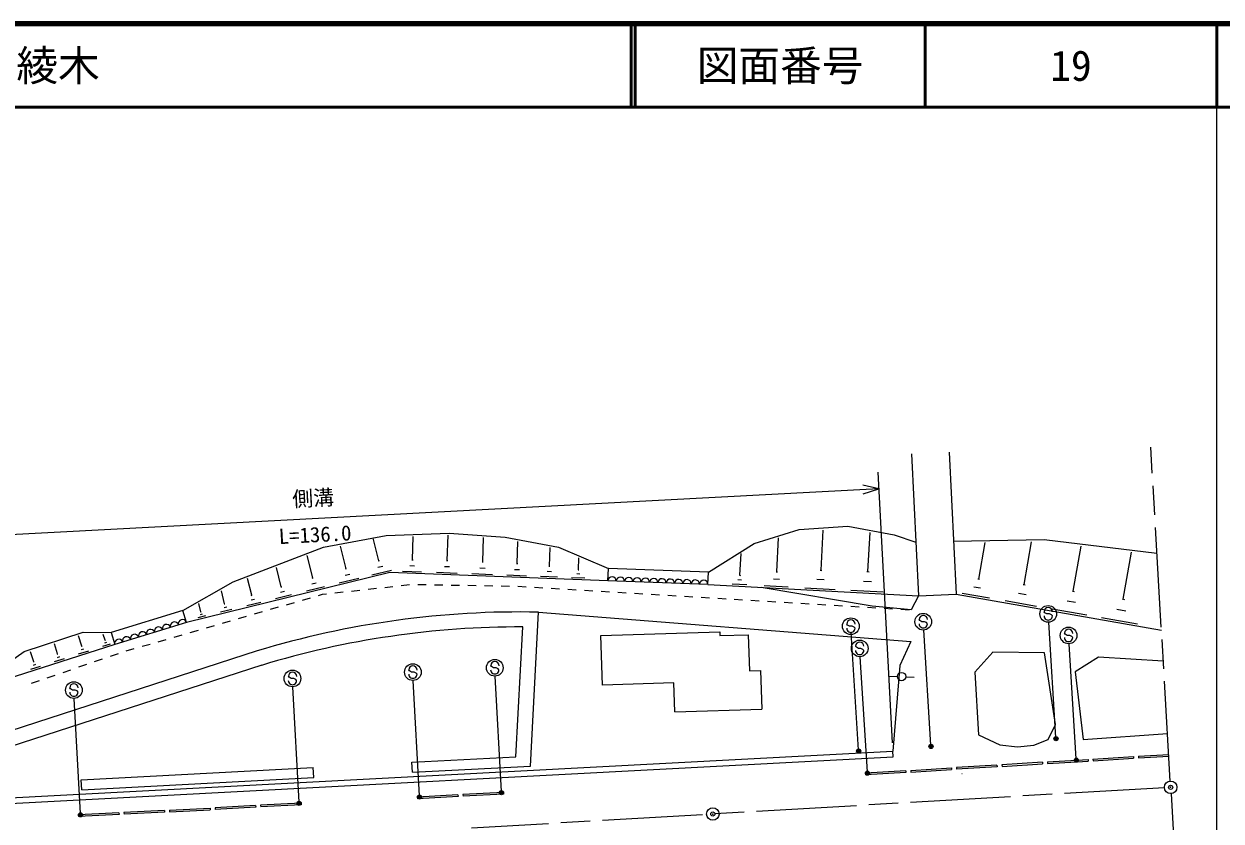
# Model space of a CAD drawing. Units: millimetres, scale not verified. Extents: x 40000 to 680000, y 20000 to 380000.
# Drawn here: x 435942 to 579500, y 284340 to 380000 of the extents above; entities that cross this region are included whole.
import ezdxf
from ezdxf.enums import TextEntityAlignment as Align

# ---------------------------------------------------------------- set-up
doc = ezdxf.new("R2010")
doc.units = ezdxf.units.MM
doc.header["$LTSCALE"] = 1000
doc.header["$PDMODE"] = 32
doc.header["$PDSIZE"] = 500
doc.linetypes.add('CHAIN', pattern=[18.5, 12, -1.5, 3.5, -1.5])
for name, color, linetype, lineweight in [('M-BGD', 7, 'Continuous', 25), ('M-BMK', 2, 'CHAIN', 13), ('M-BMK-SRVR', 3, 'Continuous', 25), ('M-STR-HTXT', 7, 'Continuous', 13), ('M-STR-STRC', 7, 'Continuous', 25), ('M-TTL', 2, 'Continuous', 140), ('M-TTL-BAND', 7, 'Continuous', 25), ('M-TTL-LINE', 7, 'Continuous', 50)]:
    doc.layers.add(name, color=color, linetype=linetype, lineweight=lineweight)
doc.layers.add('M-TTL-TXT', color=7, linetype='Continuous')
doc.styles.add('@ＭＳ ゴシック', font='')
doc.styles.add('ＭＳ ゴシック', font='')
doc.styles.get('@ＭＳ ゴシック').set_extended_font_data('@MS Gothic')
doc.styles.get('ＭＳ ゴシック').set_extended_font_data('MS Gothic')

msp = doc.modelspace()

# ---------------------------------------------------------------- linework, layer by layer
at = {"layer": 'M-BGD'}
for p, q in [((542384, 328403), (543225, 311359)), ((546878, 328625), (547719, 311581)), ((479363, 318620), (486933, 318900)), ((486933, 318900), (493661, 318419)), ((523513, 317657), (528918, 319318)), ((528918, 319318), (534746, 319710)), ((531527, 314434), (531787, 319262)), ((534746, 319710), (540302, 318684)), ((537160, 314275), (537413, 318965)), ((471854, 317218), (479363, 318620)), ((474569, 314615), (473900, 317346)), ((478503, 315579), (477834, 318309)), ((482531, 315684), (482637, 318491)), ((486704, 315618), (486819, 318646)), ((490954, 315458), (491063, 318354)), ((493661, 318419), (500050, 317218)), ((495090, 315246), (495189, 317880)), ((518019, 314219), (523513, 317657)), ((526229, 314256), (526447, 318313)), ((540302, 318684), (542906, 317817)), ((547405, 317936), (558276, 318119)), ((550436, 313373), (551206, 317755)), ((555875, 312725), (556774, 317848)), ((558276, 318119), (571814, 316488)), ((561763, 311927), (562712, 317333)), ((461040, 313053), (471854, 317218)), ((470572, 313522), (469915, 316205)), ((498958, 314920), (499042, 317156)), ((500050, 317218), (506027, 314663)), ((502444, 314501), (502497, 315918)), ((521809, 313830), (521949, 316437)), ((567772, 310971), (568761, 316604)), ((466799, 312448), (466227, 314785)), ((474496, 314597), (474642, 314633)), ((477675, 313885), (480019, 314460)), ((478382, 314804), (478968, 314947)), ((478429, 315561), (478576, 315597)), ((482217, 315004), (482793, 314983)), ((482459, 315686), (482603, 315681)), ((486369, 314893), (486983, 314870)), ((486627, 315621), (486781, 315615)), ((490619, 314733), (491233, 314709)), ((490877, 315461), (491030, 315455)), ((494767, 314548), (495358, 314526)), ((495016, 315249), (495164, 315244)), ((498893, 314922), (499022, 314917)), ((502394, 314502), (502493, 314499)), ((505971, 313164), (506027, 314663)), ((518019, 314219), (506027, 314663)), ((531413, 314440), (531641, 314428)), ((454985, 309612), (461040, 313053)), ((479821, 314154), (455428, 308179)), ((463260, 311440), (462767, 313452)), ((470505, 313506), (470640, 313539)), ((473742, 312922), (476086, 313496)), ((474448, 313840), (475034, 313984)), ((505971, 313164), (479821, 314154)), ((481329, 314347), (483629, 314260)), ((485421, 314192), (487875, 314099)), ((489670, 314031), (492126, 313938)), ((493854, 313873), (496218, 313783)), ((497879, 313720), (499943, 313642)), ((498676, 314310), (499192, 314291)), ((501615, 313579), (503201, 313519)), ((502227, 314032), (502624, 314017)), ((517963, 312720), (505971, 313164)), ((517963, 312720), (518019, 314219)), ((521558, 313310), (522002, 313286)), ((521753, 313833), (521864, 313827)), ((525823, 313412), (526542, 313374)), ((526139, 314261), (526319, 314251)), ((531013, 313364), (531924, 313315)), ((536612, 313135), (537583, 313083)), ((537039, 314282), (537282, 314268)), ((550335, 313391), (550538, 313355)), ((460003, 310403), (459619, 311969)), ((466118, 311055), (468047, 311527)), ((466700, 311810), (467182, 311928)), ((466739, 312433), (466859, 312462)), ((469808, 311958), (471972, 312489)), ((470461, 312807), (471002, 312939)), ((471267, 311417), (471749, 311557)), ((471749, 311557), (472244, 311612)), ((473238, 311722), (474232, 311833)), ((475226, 311944), (476220, 312054)), ((477213, 312165), (478207, 312275)), ((479201, 312386), (480195, 312497)), ((481189, 312607), (482183, 312718)), ((483181, 312733), (484181, 312716)), ((485181, 312699), (486181, 312683)), ((487181, 312666), (488180, 312649)), ((489180, 312633), (490180, 312616)), ((491180, 312599), (492180, 312583)), ((493180, 312566), (494180, 312549)), ((495179, 312525), (496177, 312465)), ((497175, 312405), (498174, 312344)), ((499172, 312284), (500170, 312224)), ((501168, 312164), (502166, 312104)), ((503165, 312044), (504163, 311984)), ((505161, 311924), (506159, 311864)), ((507157, 311804), (508156, 311744)), ((509154, 311683), (510152, 311623)), ((511150, 311563), (512148, 311503)), ((517963, 312720), (543225, 311359)), ((520865, 312814), (522638, 312718)), ((537675, 310138), (524331, 312377)), ((524697, 312607), (527574, 312452)), ((529586, 312344), (533233, 312148)), ((535091, 312048), (538978, 311838)), ((543225, 311359), (547719, 311581)), ((547719, 311581), (572354, 307258)), ((548465, 311704), (551722, 311132)), ((549858, 312467), (550672, 312324)), ((555208, 311681), (556146, 311517)), ((555757, 312745), (555992, 312704)), ((561634, 311950), (561892, 311904)), ((457155, 309460), (456916, 310433)), ((459961, 310393), (460044, 310413)), ((462658, 310207), (464364, 310625)), ((463172, 310876), (463599, 310980)), ((463207, 311427), (463313, 311453)), ((467424, 310307), (468385, 310585)), ((469345, 310862), (470306, 311140)), ((513147, 311443), (514145, 311383)), ((515143, 311323), (516141, 311263)), ((517139, 311203), (518138, 311143)), ((519136, 311083), (520134, 311022)), ((521132, 310962), (522130, 310902)), ((523129, 310842), (524127, 310782)), ((525125, 310722), (526123, 310662)), ((527121, 310602), (528119, 310542)), ((529118, 310482), (530116, 310421)), ((531114, 310361), (532112, 310301)), ((533110, 310241), (534109, 310181)), ((535107, 310121), (536105, 310061)), ((542356, 309685), (537675, 310138)), ((543225, 311359), (542356, 309685)), ((553603, 310802), (557356, 310144)), ((561028, 310778), (562062, 310596)), ((567638, 310994), (567906, 310947)), ((454985, 309612), (446387, 306953)), ((455428, 308179), (454985, 309612)), ((456821, 308777), (457766, 309009)), ((457106, 309148), (457342, 309206)), ((457125, 309453), (457184, 309468)), ((459533, 309442), (460864, 309767)), ((459934, 309963), (460267, 310044)), ((461660, 308642), (462620, 308920)), ((463581, 309197), (464542, 309475)), ((465503, 309752), (466463, 310030)), ((496673, 290946), (497657, 309406)), ((497657, 309406), (542312, 305900)), ((537103, 310001), (538101, 309941)), ((539100, 309881), (540098, 309821)), ((541096, 309760), (542094, 309700)), ((559261, 309809), (563394, 309084)), ((565174, 308772), (569467, 308018)), ((567010, 309777), (568083, 309589)), ((455428, 308179), (446830, 305519)), ((455895, 306977), (456856, 307254)), ((457817, 307532), (458778, 307809)), ((459738, 308087), (460699, 308364)), ((494930, 292055), (495760, 307631)), ((435970, 304672), (443033, 307027)), ((442868, 305327), (442469, 306575)), ((443033, 307027), (446387, 306953)), ((445680, 306044), (445459, 306737)), ((445650, 306035), (445710, 306054)), ((445652, 305721), (445890, 305797)), ((446387, 306953), (446830, 305519)), ((452053, 305867), (453013, 306144)), ((453974, 306422), (454935, 306699)), ((505133, 306594), (519391, 307032)), ((505315, 300668), (505133, 306594)), ((519391, 307032), (519405, 306593)), ((519405, 306593), (522803, 306698)), ((522803, 306698), (522936, 302377)), ((542312, 305900), (540971, 303027)), ((463903, 304749), (404690, 285575)), ((430751, 301056), (435970, 304672)), ((446830, 305519), (430872, 300425)), ((437117, 303467), (436735, 304664)), ((439983, 304394), (439593, 305617)), ((439946, 304382), (440021, 304406)), ((442489, 304396), (443715, 304788)), ((442829, 305315), (442906, 305340)), ((442832, 304911), (443138, 305009)), ((445386, 305321), (446338, 305625)), ((446315, 304116), (447262, 304438)), ((448210, 304756), (449170, 305034)), ((450131, 305312), (451092, 305589)), ((552134, 304628), (549984, 302224)), ((558333, 304544), (552134, 304628)), ((559640, 295941), (558333, 304544)), ((464457, 303036), (430715, 292110)), ((436750, 302564), (437940, 302944)), ((437080, 303455), (437154, 303479)), ((437082, 303063), (437380, 303158)), ((439611, 303477), (440818, 303863)), ((439948, 303984), (440250, 304080)), ((442528, 302829), (443475, 303151)), ((444421, 303473), (445368, 303794)), ((540971, 303027), (540146, 292747)), ((564785, 303996), (562001, 302267)), ((572572, 303533), (564785, 303996)), ((438740, 301542), (439687, 301864)), ((440634, 302186), (441581, 302507)), ((522936, 302377), (524274, 302418)), ((524274, 302418), (524416, 297787)), ((539693, 301727), (540693, 301694)), ((541692, 301660), (542692, 301626)), ((549984, 302224), (550405, 294676)), ((562001, 302267), (562971, 294128)), ((436847, 300899), (437793, 301221)), ((513873, 300932), (505315, 300668)), ((513979, 297466), (513873, 300932)), ((513979, 297466), (524416, 297787)), ((558754, 294128), (559640, 295941)), ((550405, 294676), (552977, 293496)), ((562971, 294128), (573079, 294857)), ((552977, 293496), (555086, 293243)), ((555086, 293243), (557068, 293454)), ((557068, 293454), (558754, 294128)), ((404690, 285575), (540146, 292747)), ((404699, 284875), (540187, 292048)), ((482467, 291396), (494930, 292055)), ((540187, 292048), (540146, 292747)), ((558683, 291431), (563544, 291734)), ((558683, 291431), (558695, 291231)), ((558695, 291231), (563556, 291534)), ((563544, 291734), (563556, 291534)), ((564142, 291771), (569003, 292073)), ((564142, 291771), (564155, 291571)), ((564155, 291571), (569015, 291874)), ((569003, 292073), (569015, 291874)), ((569602, 292111), (573226, 292336)), ((569602, 292111), (569614, 291911)), ((569614, 291911), (573238, 292136)), ((442804, 289296), (470627, 290769)), ((470690, 289570), (470627, 290769)), ((482531, 290197), (482467, 291396)), ((482531, 290197), (496673, 290946)), ((541706, 290375), (536845, 290072)), ((536845, 290072), (536858, 289872)), ((541718, 290175), (536858, 289872)), ((541706, 290375), (541718, 290175)), ((542305, 290412), (547165, 290714)), ((542305, 290412), (542317, 290212)), ((542317, 290212), (547178, 290515)), ((547165, 290714), (547178, 290515)), ((552625, 291054), (547764, 290752)), ((547764, 290752), (547777, 290552)), ((552637, 290854), (547777, 290552)), ((548436, 289992), (548401, 289990)), ((552625, 291054), (552637, 290854)), ((558084, 291394), (553224, 291091)), ((553224, 291091), (553236, 290892)), ((553236, 290892), (558097, 291194)), ((558084, 291394), (558097, 291194)), ((442867, 288097), (442804, 289296)), ((442867, 288097), (470690, 289570)), ((487990, 287482), (483127, 287225)), ((483127, 287225), (483138, 287025)), ((488001, 287282), (483138, 287025)), ((487990, 287482), (488001, 287282)), ((493453, 287771), (488590, 287514)), ((488590, 287514), (488600, 287314)), ((493463, 287572), (488600, 287314)), ((493453, 287771), (493463, 287572)), ((453399, 285651), (458262, 285908)), ((453410, 285451), (458273, 285708)), ((458262, 285908), (458273, 285708)), ((463724, 286197), (458861, 285940)), ((458861, 285940), (458872, 285740)), ((463735, 285998), (458872, 285740)), ((463724, 286197), (463735, 285998)), ((469187, 286487), (464324, 286229)), ((464324, 286229), (464334, 286029)), ((469197, 286287), (464334, 286029)), ((469187, 286487), (469197, 286287)), ((447337, 285330), (442474, 285072)), ((442474, 285072), (442485, 284873)), ((447348, 285130), (442485, 284873)), ((447337, 285330), (447348, 285130)), ((452800, 285619), (447937, 285361)), ((447937, 285361), (447947, 285162)), ((452810, 285419), (447947, 285162)), ((452800, 285619), (452810, 285419)), ((453399, 285651), (453410, 285451))]:
    msp.add_line(p, q, dxfattribs=at)
msp.add_circle((541192, 301677), 500, dxfattribs=at)
for centre, radius, start, end in [((506471, 313145), 500, 357.8789, 177.8789), ((507470, 313108), 500, 357.8789, 177.8789), ((508470, 313071), 500, 357.8789, 177.8789), ((509469, 313034), 500, 357.8789, 177.8789), ((510468, 312997), 500, 357.8789, 177.8789), ((511467, 312960), 500, 357.8789, 177.8789), ((512467, 312923), 500, 357.8789, 177.8789), ((513466, 312886), 500, 357.8789, 177.8789), ((514465, 312849), 500, 357.8789, 177.8789), ((515465, 312812), 500, 357.8789, 177.8789), ((516464, 312775), 500, 357.8789, 177.8789), ((517463, 312738), 500, 357.8789, 177.8789), ((495331, 201624), 107808, 88.76338, 106.94899), ((451129, 306849), 500, 17.18509, 197.18509), ((452084, 307145), 500, 17.18509, 197.18509), ((453040, 307440), 500, 17.18509, 197.18509), ((453995, 307735), 500, 17.18509, 197.18509), ((454950, 308031), 500, 17.18509, 197.18509), ((495331, 201624), 106008, 89.76789, 106.94899), ((447308, 305667), 500, 17.18509, 197.18509), ((448263, 305963), 500, 17.18509, 197.18509), ((449218, 306258), 500, 17.18509, 197.18509), ((450174, 306554), 500, 17.18509, 197.18509)]:
    msp.add_arc(centre, radius, start, end, dxfattribs=at)
at = {"layer": 'M-BMK'}
for p, q in [((573413, 289140), (571072, 329191)), ((572708, 288347), (489600, 283488)), ((573501, 287642), (575978, 245271))]:
    msp.add_line(p, q, dxfattribs=at)
at = {"layer": 'M-BMK-SRVR'}
for centre in [(573457, 288391), (518551, 285181)]:
    msp.add_circle(centre, 750, dxfattribs=at)
for p in [(573457, 288391), (573457, 288391), (518551, 285181)]:
    msp.add_point(p, dxfattribs=at)
at = {"layer": 'M-STR-HTXT'}
for p, q in [((540093, 293746), (538374, 326215)), ((538480, 324218), (536523, 324633)), ((538480, 324218), (403024, 317046)), ((536578, 323599), (538480, 324218))]:
    msp.add_line(p, q, dxfattribs=at)
at = {"layer": 'M-STR-STRC'}
for p, q in [((558376, 309341), (558277, 309459)), ((558621, 309202), (558376, 309341)), ((558922, 309200), (558621, 309202)), ((559167, 309088), (558922, 309200)), ((559273, 308952), (559167, 309088)), ((534708, 307868), (534609, 307987)), ((534953, 307729), (534708, 307868)), ((535254, 307727), (534953, 307729)), ((535499, 307615), (535254, 307727)), ((535605, 307479), (535499, 307615)), ((543391, 308409), (543292, 308527)), ((543636, 308269), (543391, 308409)), ((543937, 308267), (543636, 308269)), ((544709, 293447), (543849, 307270)), ((544182, 308155), (543937, 308267)), ((544288, 308019), (544182, 308155)), ((559694, 294380), (558834, 308203)), ((536026, 292907), (535149, 306985)), ((560819, 306758), (560720, 306876)), ((561064, 306619), (560819, 306758)), ((561365, 306616), (561064, 306619)), ((561610, 306505), (561365, 306616)), ((561716, 306368), (561610, 306505)), ((535768, 305199), (535668, 305317)), ((536013, 305060), (535768, 305199)), ((536313, 305057), (536013, 305060)), ((536559, 304946), (536313, 305057)), ((536665, 304809), (536559, 304946)), ((562137, 291796), (561277, 305620)), ((492015, 302878), (491915, 302996)), ((537085, 290237), (536225, 304061)), ((467749, 301593), (467649, 301711)), ((467994, 301454), (467749, 301593)), ((482189, 302357), (482089, 302475)), ((482434, 302218), (482189, 302357)), ((482734, 302216), (482434, 302218)), ((482979, 302104), (482734, 302216)), ((483085, 301968), (482979, 302104)), ((492260, 302738), (492015, 302878)), ((492560, 302736), (492260, 302738)), ((493195, 287908), (492463, 301739)), ((492806, 302624), (492560, 302736)), ((492911, 302488), (492806, 302624)), ((441536, 300205), (441436, 300323)), ((441780, 300066), (441536, 300205)), ((442081, 300063), (441780, 300066)), ((442326, 299951), (442081, 300063)), ((468294, 301451), (467994, 301454)), ((468929, 286623), (468197, 300454)), ((468540, 301339), (468294, 301451)), ((468645, 301203), (468540, 301339)), ((483369, 287388), (482637, 301218)), ((442716, 285235), (441984, 299066)), ((442432, 299815), (442326, 299951)), ((536044, 292607), (536046, 292577))]:
    msp.add_line(p, q, dxfattribs=at)
for centre, radius in [((558771, 309201), 1000), ((535103, 307728), 1000), ((543786, 308268), 1000), ((561215, 306618), 1000), ((536163, 305059), 1000), ((482584, 302217), 1000), ((492410, 302737), 1000), ((468144, 301452), 1000), ((441931, 300064), 1000), ((559703, 294230), 150), ((559703, 294230), 120), ((559703, 294230), 90), ((536035, 292757), 150), ((536035, 292757), 120), ((544718, 293297), 150), ((544718, 293297), 120), ((544718, 293297), 90), ((544718, 293297), 60), ((544718, 293297), 30), ((559703, 294230), 60), ((559703, 294230), 30), ((536035, 292757), 90), ((536035, 292757), 60), ((536035, 292757), 30), ((562146, 291647), 150), ((562146, 291647), 120), ((562146, 291647), 90), ((562146, 291647), 60), ((562146, 291647), 30), ((537095, 290088), 150), ((537095, 290088), 120), ((537095, 290088), 90), ((537095, 290088), 60), ((537095, 290088), 30), ((483377, 287238), 150), ((483377, 287238), 120), ((483377, 287238), 90), ((483377, 287238), 60), ((483377, 287238), 30), ((493203, 287758), 150), ((493203, 287758), 120), ((493203, 287758), 90), ((493203, 287758), 60), ((493203, 287758), 30), ((468937, 286473), 150), ((468937, 286473), 120), ((468937, 286473), 90), ((468937, 286473), 60), ((468937, 286473), 30), ((442724, 285085), 150), ((442724, 285085), 120), ((442724, 285085), 90), ((442724, 285085), 60), ((442724, 285085), 30)]:
    msp.add_circle(centre, radius, dxfattribs=at)
for centre, start, end in [((543792, 308523), 359.55488, 179.55488), ((558773, 308956), 179.55488, 359.55488), ((558777, 309455), 359.55488, 179.55488), ((535105, 307483), 179.55488, 359.55488), ((535108, 307983), 359.55488, 179.55488), ((543788, 308023), 179.55488, 359.55488), ((561220, 306872), 359.55488, 179.55488), ((536168, 305313), 359.55488, 179.55488), ((561216, 306372), 179.55488, 359.55488), ((536165, 304813), 179.55488, 359.55488), ((482589, 302472), 359.55488, 179.55488), ((492415, 302992), 359.55488, 179.55488), ((468149, 301707), 359.55488, 179.55488), ((482585, 301972), 179.55488, 359.55488), ((492411, 302492), 179.55488, 359.55488), ((441936, 300319), 359.55488, 179.55488), ((468145, 301207), 179.55488, 359.55488), ((441932, 299819), 179.55488, 359.55488)]:
    msp.add_arc(centre, 500, start, end, dxfattribs=at)
for p in [(559703, 294230), (536035, 292757), (544718, 293297), (562146, 291647), (537095, 290088), (483377, 287238), (493203, 287758), (468937, 286473), (442724, 285085)]:
    msp.add_point(p, dxfattribs=at)
at = {"layer": 'M-TTL'}
msp.add_line((680000, 380000), (40000, 380000), dxfattribs=at)
at = {"layer": 'M-TTL-BAND'}
msp.add_line((579000, 20000), (579000, 370000), dxfattribs=at)
at = {"layer": 'M-TTL-LINE'}
for p, q in [((508747, 380000), (508747, 370000)), ((509247, 380000), (509247, 370000)), ((543997, 380000), (543997, 370000)), ((579000, 380000), (579000, 370000)), ((40000, 370000), (680000, 370000))]:
    msp.add_line(p, q, dxfattribs=at)

# ---------------------------------------------------------------- texts
at = {"layer": 'M-STR-HTXT', "style": 'ＭＳ ゴシック'}
msp.add_text('側溝', height=1833, rotation=3.031, dxfattribs=at).set_placement((470699, 321631), align=Align.BOTTOM_CENTER)
at = {"layer": 'M-STR-HTXT', "style": '@ＭＳ ゴシック'}
msp.add_text('L=136.0', height=1833, rotation=3.031, dxfattribs=at).set_placement((470805, 319634), align=Align.TOP_CENTER)
at = {"layer": 'M-TTL-TXT', "style": 'ＭＳ ゴシック'}
msp.add_text('美祢市美東町綾木', height=3666, dxfattribs=at).set_placement((405024, 375000), align=Align.MIDDLE_LEFT)
for s, p in [('図面番号', (526622, 375000)), ('19', (561497, 375000))]:
    msp.add_text(s, height=3666, dxfattribs=at).set_placement(p, align=Align.MIDDLE_CENTER)

doc.saveas('drawing.dxf')
